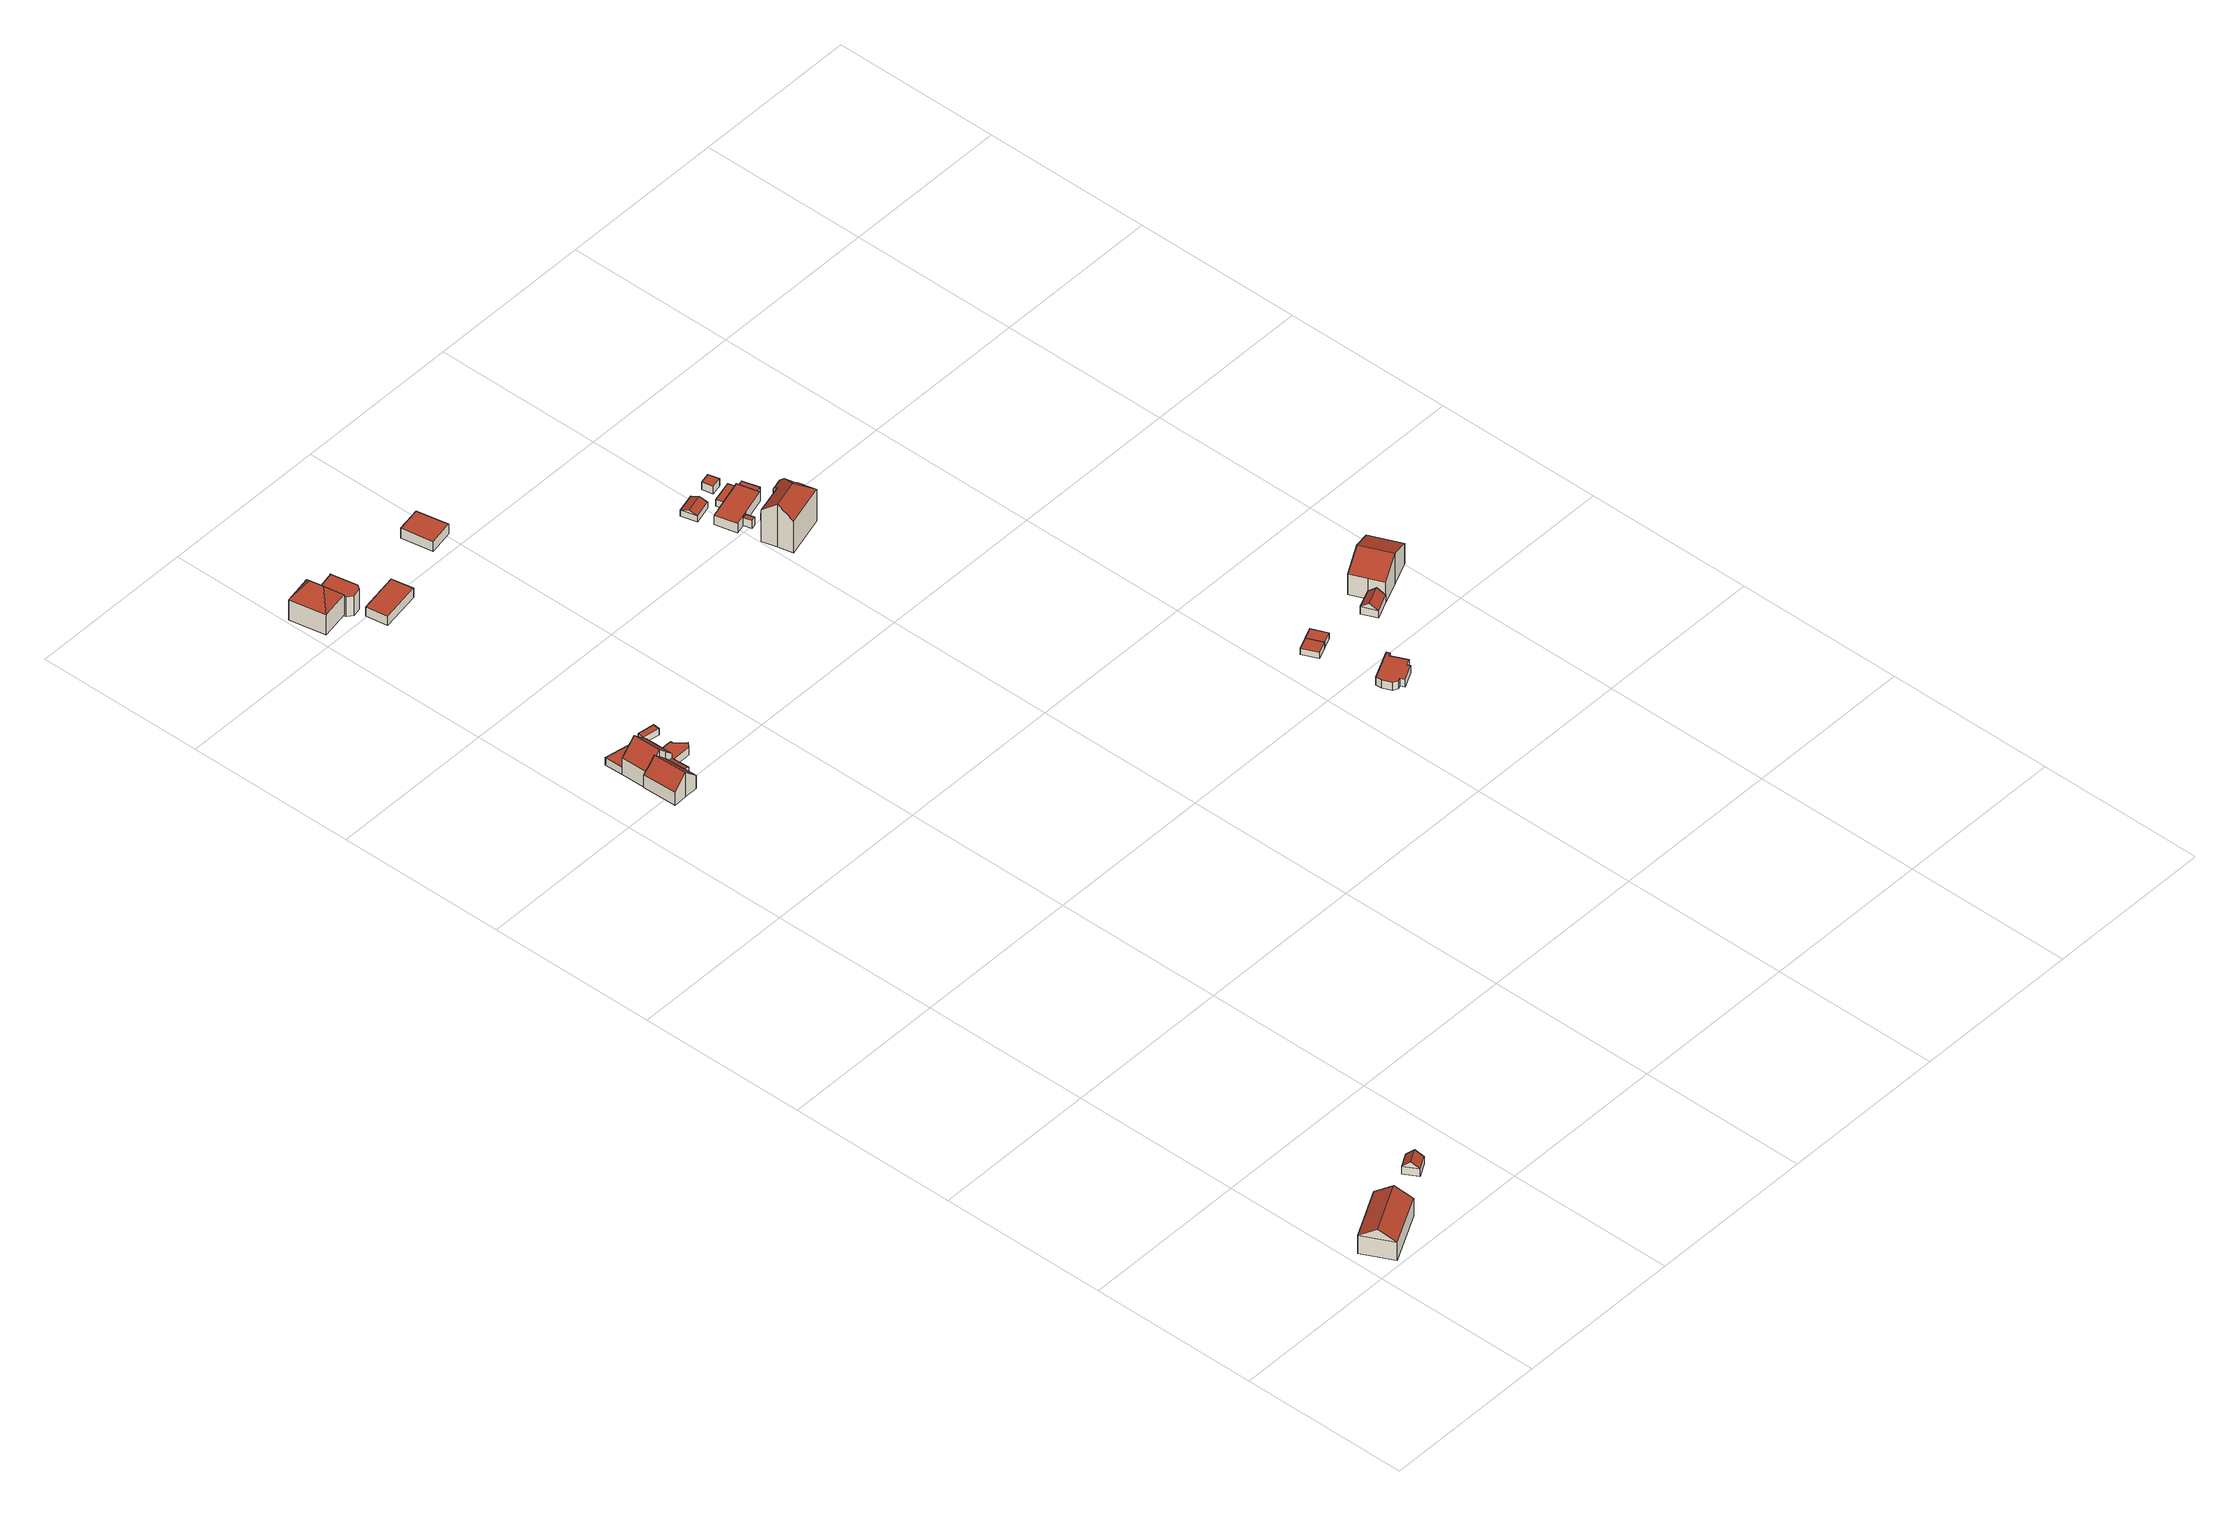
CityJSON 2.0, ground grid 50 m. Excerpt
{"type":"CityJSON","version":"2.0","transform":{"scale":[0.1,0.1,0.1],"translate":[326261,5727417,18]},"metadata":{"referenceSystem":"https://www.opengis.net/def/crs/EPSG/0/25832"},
"CityObjects":{
"building1":{"type":"Building","attributes":{"Geometrietyp2DReferenz":"3000","Gemeindeschluessel":"05170048","function":"31001_1010","roofType":"3100","measuredHeight":9.39},"address":[{"country":"Germany","locality":"Wesel","thoroughfareNumber":"4","thoroughfareName":"Marwick"}],"geometry":[{"type":"Solid","lod":"2","boundaries":[[[[0,1,2,3]],[[4,5,1,0]],[[6,7,5,4]],[[3,2,7,6]],[[0,8,4]],[[6,9,3]],[[3,9,8,0]],[[4,8,9,6]],[[1,5,7,2]]]],"semantics":{"surfaces":[{"type":"WallSurface"},{"type":"RoofSurface"},{"type":"GroundSurface"}],"values":[[0,0,0,0,0,0,1,1,2]]}}]},
"building2":{"type":"Building","attributes":{"Geometrietyp2DReferenz":"3000","Gemeindeschluessel":"05170048","function":"31001_2723","roofType":"3100","measuredHeight":4.49},"address":[{"country":"Germany","locality":"Wesel","thoroughfareNumber":"4","thoroughfareName":"Marwick"}],"geometry":[{"type":"Solid","lod":"2","boundaries":[[[[10,11,12,13]],[[14,15,11,10]],[[16,17,15,14]],[[13,12,17,16]],[[10,18,14]],[[16,19,13]],[[13,19,18,10]],[[14,18,19,16]],[[11,15,17,12]]]],"semantics":{"surfaces":[{"type":"WallSurface"},{"type":"RoofSurface"},{"type":"GroundSurface"}],"values":[[0,0,0,0,0,0,1,1,2]]}}]},
"building3":{"type":"Building","attributes":{"Geometrietyp2DReferenz":"3000","Gemeindeschluessel":"05170048","function":"31001_1010","roofType":"3100","measuredHeight":8.32},"address":[{"country":"Germany","locality":"Wesel","thoroughfareNumber":"2","thoroughfareName":"Marwick"}],"geometry":[{"type":"Solid","lod":"2","boundaries":[[[[20,21,22,23]],[[24,25,21,20]],[[26,27,25,24]],[[28,29,27,26]],[[30,31,29,28]],[[32,33,31,30]],[[34,35,33,32]],[[36,37,35,34]],[[23,22,37,36]],[[28,26,24,20,23,30]],[[36,34,32,30,23]],[[21,25,27,29,31,33,35,37,22]]]],"semantics":{"surfaces":[{"type":"WallSurface"},{"type":"RoofSurface"},{"type":"GroundSurface"}],"values":[[0,0,0,0,0,0,0,0,0,1,1,2]]}}]},
"building4":{"type":"Building","attributes":{"Geometrietyp2DReferenz":"3000","Gemeindeschluessel":"05170048","function":"31001_1010","roofType":"3100","measuredHeight":10.05},"address":[{"country":"Germany","locality":"Wesel","thoroughfareNumber":"2","thoroughfareName":"Marwick"}],"geometry":[{"type":"Solid","lod":"2","boundaries":[[[[38,39,40,41]],[[42,43,39,38]],[[44,45,43,42]],[[46,47,45,44]],[[48,49,47,46]],[[50,51,49,48]],[[52,53,51,50]],[[54,55,53,52]],[[56,57,55,54]],[[58,59,57,56]],[[41,40,59,58]],[[46,44,42,38,48]],[[41,58,56,54,52,50,48,38]],[[39,43,45,47,49,51,53,55,57,59,40]]]],"semantics":{"surfaces":[{"type":"WallSurface"},{"type":"RoofSurface"},{"type":"GroundSurface"}],"values":[[0,0,0,0,0,0,0,0,0,0,0,1,1,2]]}}]},
"building5":{"type":"Building","attributes":{"Geometrietyp2DReferenz":"3000","Gemeindeschluessel":"05170048","function":"51009_1610","roofType":"2100","measuredHeight":3.03},"geometry":[{"type":"Solid","lod":"2","boundaries":[[[[60,61,62,63]],[[64,65,61,60]],[[66,67,65,64]],[[63,62,67,66]],[[64,60,63,66]],[[61,65,67,62]]]],"semantics":{"surfaces":[{"type":"WallSurface"},{"type":"RoofSurface"},{"type":"GroundSurface"}],"values":[[0,0,0,0,1,2]]}}]},
"building6":{"type":"Building","attributes":{"Geometrietyp2DReferenz":"3000","Gemeindeschluessel":"05170048","function":"31001_2463","roofType":"1000","measuredHeight":2.48},"address":[{"country":"Germany","locality":"Wesel","thoroughfareNumber":"2","thoroughfareName":"Marwick"}],"geometry":[{"type":"Solid","lod":"2","boundaries":[[[[68,69,70,71]],[[72,51,69,68]],[[73,47,51,72]],[[71,70,47,73]],[[72,68,71,73]],[[69,51,47,70]]]],"semantics":{"surfaces":[{"type":"WallSurface"},{"type":"RoofSurface"},{"type":"GroundSurface"}],"values":[[0,0,0,0,1,2]]}}]},
"building7":{"type":"Building","attributes":{"Geometrietyp2DReferenz":"3000","Gemeindeschluessel":"05170048","function":"31001_2723","roofType":"1000","measuredHeight":2.6},"address":[{"country":"Germany","locality":"Wesel","thoroughfareNumber":"2","thoroughfareName":"Marwick"}],"geometry":[{"type":"Solid","lod":"2","boundaries":[[[[74,75,76,77]],[[78,79,75,74]],[[80,81,79,78]],[[82,55,81,80]],[[83,53,55,82]],[[77,76,53,83]],[[82,80,78,74,77,83]],[[75,79,81,55,53,76]]]],"semantics":{"surfaces":[{"type":"WallSurface"},{"type":"RoofSurface"},{"type":"GroundSurface"}],"values":[[0,0,0,0,0,0,1,2]]}}]},
"building8":{"type":"Building","attributes":{"Geometrietyp2DReferenz":"3000","Gemeindeschluessel":"05170048","function":"31001_2723","roofType":"1000","measuredHeight":2.09},"address":[{"country":"Germany","locality":"Wesel","thoroughfareNumber":"2","thoroughfareName":"Marwick"}],"geometry":[{"type":"Solid","lod":"2","boundaries":[[[[84,85,86,87]],[[88,89,85,84]],[[90,91,89,88]],[[87,86,91,90]],[[88,84,87,90]],[[85,89,91,86]]]],"semantics":{"surfaces":[{"type":"WallSurface"},{"type":"RoofSurface"},{"type":"GroundSurface"}],"values":[[0,0,0,0,1,2]]}}]},
"building9":{"type":"Building","attributes":{"Geometrietyp2DReferenz":"3000","Gemeindeschluessel":"05170048","function":"31001_1010","roofType":"3200","measuredHeight":11.42},"address":[{"country":"Germany","locality":"Wesel","thoroughfareNumber":"1","thoroughfareName":"Am Damm"}],"geometry":[{"type":"Solid","lod":"2","boundaries":[[[[92,93,94,95]],[[96,97,93,92]],[[98,99,97,96]],[[100,101,99,98]],[[102,103,101,100]],[[95,94,103,102]],[[104,92,95,105]],[[95,102,100,105]],[[105,100,98,96,104]],[[96,92,104]],[[93,97,99,101,103,94]]]],"semantics":{"surfaces":[{"type":"WallSurface"},{"type":"RoofSurface"},{"type":"GroundSurface"}],"values":[[0,0,0,0,0,0,1,1,1,1,2]]}}]},
"building10":{"type":"Building","attributes":{"Geometrietyp2DReferenz":"3000","Gemeindeschluessel":"05170048","function":"31001_1010","roofType":"1000","measuredHeight":6.68},"address":[{"country":"Germany","locality":"Wesel","thoroughfareNumber":"1","thoroughfareName":"Am Damm"}],"geometry":[{"type":"Solid","lod":"2","boundaries":[[[[106,107,108,109]],[[110,111,107,106]],[[112,113,111,110]],[[114,115,113,112]],[[116,117,115,114]],[[118,119,117,116]],[[120,121,119,118]],[[122,123,121,120]],[[124,125,123,122]],[[109,108,125,124]],[[122,120,118,116,114,112,110,106,109,124]],[[107,111,113,115,117,119,121,123,125,108]]]],"semantics":{"surfaces":[{"type":"WallSurface"},{"type":"RoofSurface"},{"type":"GroundSurface"}],"values":[[0,0,0,0,0,0,0,0,0,0,1,2]]}}]},
"building11":{"type":"Building","attributes":{"Geometrietyp2DReferenz":"3000","Gemeindeschluessel":"05170048","function":"31001_2463","roofType":"1000","measuredHeight":3.08},"address":[{"country":"Germany","locality":"Wesel","thoroughfareNumber":"1","thoroughfareName":"Am Damm"}],"geometry":[{"type":"Solid","lod":"2","boundaries":[[[[126,127,128,129]],[[130,131,127,126]],[[132,133,131,130]],[[129,128,133,132]],[[130,126,129,132]],[[127,131,133,128]]]],"semantics":{"surfaces":[{"type":"WallSurface"},{"type":"RoofSurface"},{"type":"GroundSurface"}],"values":[[0,0,0,0,1,2]]}}]},
"building12":{"type":"Building","attributes":{"Geometrietyp2DReferenz":"3000","Gemeindeschluessel":"05170048","function":"31001_2723","roofType":"1000","measuredHeight":3.31},"address":[{"country":"Germany","locality":"Wesel","thoroughfareNumber":"1","thoroughfareName":"Am Damm"}],"geometry":[{"type":"Solid","lod":"2","boundaries":[[[[134,135,136,137]],[[138,139,135,134]],[[140,141,139,138]],[[137,136,141,140]],[[138,134,137,140]],[[135,139,141,136]]]],"semantics":{"surfaces":[{"type":"WallSurface"},{"type":"RoofSurface"},{"type":"GroundSurface"}],"values":[[0,0,0,0,1,2]]}}]},
"building13":{"type":"Building","attributes":{"Geometrietyp2DReferenz":"3000","Gemeindeschluessel":"05170048","function":"31001_1313","roofType":"3100","measuredHeight":2.87},"address":[{"country":"Germany","locality":"Wesel","thoroughfareNumber":"1","thoroughfareName":"Marwick"}],"geometry":[{"type":"Solid","lod":"2","boundaries":[[[[142,143,144,145]],[[146,147,143,142]],[[148,149,147,146]],[[145,144,149,148]],[[142,150,146]],[[148,151,145]],[[145,151,150,142]],[[146,150,151,148]],[[143,147,149,144]]]],"semantics":{"surfaces":[{"type":"WallSurface"},{"type":"RoofSurface"},{"type":"GroundSurface"}],"values":[[0,0,0,0,0,0,1,1,2]]}}]},
"building14":{"type":"Building","attributes":{"Geometrietyp2DReferenz":"3000","Gemeindeschluessel":"05170048","function":"31001_1010","roofType":"1000","measuredHeight":2.75},"address":[{"country":"Germany","locality":"Wesel","thoroughfareNumber":"1","thoroughfareName":"Marwick"}],"geometry":[{"type":"Solid","lod":"2","boundaries":[[[[152,153,154,155]],[[156,157,153,152]],[[158,159,157,156]],[[155,154,159,158]],[[156,152,155,158]],[[153,157,159,154]]]],"semantics":{"surfaces":[{"type":"WallSurface"},{"type":"RoofSurface"},{"type":"GroundSurface"}],"values":[[0,0,0,0,1,2]]}}]},
"building15":{"type":"Building","attributes":{"Geometrietyp2DReferenz":"3000","Gemeindeschluessel":"05170048","function":"31001_1010","roofType":"5000","measuredHeight":14.64},"address":[{"country":"Germany","locality":"Wesel","thoroughfareNumber":"1","thoroughfareName":"Marwick"}],"geometry":[{"type":"Solid","lod":"2","boundaries":[[[[160,161,162,163]],[[164,165,161,160]],[[166,167,165,164]],[[168,169,167,166]],[[170,171,169,168]],[[172,173,171,170]],[[174,175,173,172]],[[176,177,175,174]],[[178,179,177,176]],[[180,181,179,178]],[[182,183,181,180]],[[184,185,183,182]],[[186,187,185,184]],[[188,189,187,186]],[[163,162,189,188]],[[172,170,168,190]],[[168,166,164,160,163,188,186,190]],[[186,184,182,180,178,176,174,172,190]],[[161,165,167,169,171,173,175,177,179,181,183,185,187,189,162]]]],"semantics":{"surfaces":[{"type":"WallSurface"},{"type":"RoofSurface"},{"type":"GroundSurface"}],"values":[[0,0,0,0,0,0,0,0,0,0,0,0,0,0,0,1,1,1,2]]}}]},
"building16":{"type":"Building","attributes":{"Geometrietyp2DReferenz":"3000","Gemeindeschluessel":"05170048","function":"31001_1010","roofType":"1000","measuredHeight":3.25},"address":[{"country":"Germany","locality":"Wesel","thoroughfareNumber":"1","thoroughfareName":"Marwick"}],"geometry":[{"type":"Solid","lod":"2","boundaries":[[[[191,192,193,194]],[[195,196,192,191]],[[197,198,196,195]],[[199,200,198,197]],[[201,202,200,199]],[[203,204,202,201]],[[205,206,204,203]],[[194,193,206,205]],[[203,201,199,197,195,191,194,205]],[[192,196,198,200,202,204,206,193]]]],"semantics":{"surfaces":[{"type":"WallSurface"},{"type":"RoofSurface"},{"type":"GroundSurface"}],"values":[[0,0,0,0,0,0,0,0,1,2]]}}]},
"building17":{"type":"Building","attributes":{"Geometrietyp2DReferenz":"3000","Gemeindeschluessel":"05170048","function":"31001_2723","roofType":"1000","measuredHeight":2.24},"address":[{"country":"Germany","locality":"Wesel","thoroughfareNumber":"1","thoroughfareName":"Marwick"}],"geometry":[{"type":"Solid","lod":"2","boundaries":[[[[207,208,209,210]],[[211,212,208,207]],[[213,214,212,211]],[[215,216,214,213]],[[217,218,216,215]],[[210,209,218,217]],[[215,213,211,207,210,217]],[[208,212,214,216,218,209]]]],"semantics":{"surfaces":[{"type":"WallSurface"},{"type":"RoofSurface"},{"type":"GroundSurface"}],"values":[[0,0,0,0,0,0,1,2]]}}]},
"building18":{"type":"Building","attributes":{"Geometrietyp2DReferenz":"3000","Gemeindeschluessel":"05170048","function":"51009_1610","roofType":"1000","measuredHeight":2.18},"geometry":[{"type":"Solid","lod":"2","boundaries":[[[[219,220,221,222]],[[223,224,220,219]],[[225,226,224,223]],[[222,221,226,225]],[[223,219,222,225]],[[220,224,226,221]]]],"semantics":{"surfaces":[{"type":"WallSurface"},{"type":"RoofSurface"},{"type":"GroundSurface"}],"values":[[0,0,0,0,1,2]]}}]},
"building19":{"type":"Building","attributes":{"Geometrietyp2DReferenz":"3000","Gemeindeschluessel":"05170048","function":"31001_2723","roofType":"1000","measuredHeight":2.06},"address":[{"country":"Germany","locality":"Wesel","thoroughfareNumber":"1","thoroughfareName":"Marwick"}],"geometry":[{"type":"Solid","lod":"2","boundaries":[[[[227,228,229,230]],[[210,231,228,227]],[[217,232,231,210]],[[230,229,232,217]],[[210,227,230,217]],[[228,231,232,229]]]],"semantics":{"surfaces":[{"type":"WallSurface"},{"type":"RoofSurface"},{"type":"GroundSurface"}],"values":[[0,0,0,0,1,2]]}}]},
"building20":{"type":"Building","attributes":{"Geometrietyp2DReferenz":"3000","Gemeindeschluessel":"05170048","function":"51009_1611","roofType":"1000","measuredHeight":2.54},"geometry":[{"type":"Solid","lod":"2","boundaries":[[[[233,234,235,236]],[[237,238,234,233]],[[239,240,238,237]],[[236,235,240,239]],[[237,233,236,239]],[[234,238,240,235]]]],"semantics":{"surfaces":[{"type":"WallSurface"},{"type":"RoofSurface"},{"type":"GroundSurface"}],"values":[[0,0,0,0,1,2]]}}]},
"building21":{"type":"Building","attributes":{"Geometrietyp2DReferenz":"3000","Gemeindeschluessel":"05170048","function":"31001_1010","roofType":"1000","measuredHeight":3.04},"address":[{"country":"Germany","locality":"Wesel","thoroughfareNumber":"1","thoroughfareName":"Marwick"}],"geometry":[{"type":"Solid","lod":"2","boundaries":[[[[241,242,243,244]],[[199,245,242,241]],[[197,246,245,199]],[[244,243,246,197]],[[199,241,244,197]],[[242,245,246,243]]]],"semantics":{"surfaces":[{"type":"WallSurface"},{"type":"RoofSurface"},{"type":"GroundSurface"}],"values":[[0,0,0,0,1,2]]}}]},
"building22":{"type":"Building","attributes":{"Geometrietyp2DReferenz":"3000","Gemeindeschluessel":"05170048","function":"31001_2723","roofType":"1000","measuredHeight":2.08},"address":[{"country":"Germany","locality":"Wesel","thoroughfareNumber":"24","thoroughfareName":"Auf der Laak"}],"geometry":[{"type":"Solid","lod":"2","boundaries":[[[[247,248,249,250]],[[251,252,248,247]],[[253,254,252,251]],[[250,249,254,253]],[[251,247,250,253]],[[248,252,254,249]]]],"semantics":{"surfaces":[{"type":"WallSurface"},{"type":"RoofSurface"},{"type":"GroundSurface"}],"values":[[0,0,0,0,1,2]]}}]},
"building23":{"type":"Building","attributes":{"Geometrietyp2DReferenz":"3000","Gemeindeschluessel":"05170048","function":"31001_2723","roofType":"1000","measuredHeight":2.64},"address":[{"country":"Germany","locality":"Wesel","thoroughfareNumber":"24","thoroughfareName":"Auf der Laak"}],"geometry":[{"type":"Solid","lod":"2","boundaries":[[[[255,256,257,258]],[[259,260,256,255]],[[261,262,260,259]],[[263,264,262,261]],[[265,266,264,263]],[[267,268,266,265]],[[269,270,268,267]],[[271,272,270,269]],[[273,274,272,271]],[[275,276,274,273]],[[277,278,276,275]],[[258,257,278,277]],[[275,273,271,269,267,265,263,261,259,255,258,277]],[[256,260,262,264,266,268,270,272,274,276,278,257]]]],"semantics":{"surfaces":[{"type":"WallSurface"},{"type":"RoofSurface"},{"type":"GroundSurface"}],"values":[[0,0,0,0,0,0,0,0,0,0,0,0,1,2]]}}]},
"building24":{"type":"Building","attributes":{"Geometrietyp2DReferenz":"3000","Gemeindeschluessel":"05170048","function":"31001_2723","roofType":"1000","measuredHeight":2.09},"address":[{"country":"Germany","locality":"Wesel","thoroughfareNumber":"24","thoroughfareName":"Auf der Laak"}],"geometry":[{"type":"Solid","lod":"2","boundaries":[[[[279,280,281,282]],[[247,248,280,279]],[[250,249,248,247]],[[282,281,249,250]],[[247,279,282,250]],[[280,248,249,281]]]],"semantics":{"surfaces":[{"type":"WallSurface"},{"type":"RoofSurface"},{"type":"GroundSurface"}],"values":[[0,0,0,0,1,2]]}}]},
"building25":{"type":"Building","attributes":{"Geometrietyp2DReferenz":"3000","Gemeindeschluessel":"05170048","function":"31001_2723","roofType":"3100","measuredHeight":4.39},"address":[{"country":"Germany","locality":"Wesel","thoroughfareNumber":"24","thoroughfareName":"Auf der Laak"}],"geometry":[{"type":"Solid","lod":"2","boundaries":[[[[283,284,285,286]],[[287,288,284,283]],[[289,290,288,287]],[[286,285,290,289]],[[283,291,287]],[[289,292,286]],[[286,292,291,283]],[[287,291,292,289]],[[284,288,290,285]]]],"semantics":{"surfaces":[{"type":"WallSurface"},{"type":"RoofSurface"},{"type":"GroundSurface"}],"values":[[0,0,0,0,0,0,1,1,2]]}}]},
"building26":{"type":"Building","attributes":{"Geometrietyp2DReferenz":"3000","Gemeindeschluessel":"05170048","function":"31001_1010","roofType":"3100","measuredHeight":10.12},"address":[{"country":"Germany","locality":"Wesel","thoroughfareNumber":"24","thoroughfareName":"Auf der Laak"}],"geometry":[{"type":"Solid","lod":"2","boundaries":[[[[293,294,295,296]],[[297,298,294,293]],[[299,300,298,297]],[[301,302,300,299]],[[303,304,302,301]],[[305,306,304,303]],[[296,295,306,305]],[[293,296,305,303,297]],[[301,299,297,303]],[[294,298,300,302,304,306,295]]]],"semantics":{"surfaces":[{"type":"WallSurface"},{"type":"RoofSurface"},{"type":"GroundSurface"}],"values":[[0,0,0,0,0,0,0,1,1,2]]}}]}
},
"vertices":[
[67,6,80],[67,6,19],[215,82,19],[215,82,80],[20,97,80],[20,97,19],[167,173,80],[167,173,19],[43,51,113],[191,127,113],
[338,169,40],[338,169,15],[379,192,15],[379,192,40],[314,210,40],[314,210,15],[355,233,40],[355,233,15],[326,190,60],[367,213,60],
[123,2455,67],[123,2455,24],[163,2456,24],[163,2456,107],[120,2557,67],[120,2557,24],[134,2557,81],[134,2557,24],[134,2556,81],[134,2556,24],[160,2557,107],[160,2557,24],[201,2557,67],[201,2557,24],[202,2556,66],[202,2556,24],[204,2457,67],[204,2457,24],
[180,2557,110],[180,2557,9],[201,2557,9],[201,2557,90],[134,2556,66],[134,2556,9],[134,2557,66],[134,2557,9],[132,2639,66],[132,2639,9],[178,2640,110],[178,2640,9],[224,2641,66],[224,2641,9],[225,2610,66],[225,2610,9],[226,2560,66],[226,2560,9],[226,2557,66],[226,2557,9],[202,2556,89],[202,2556,9],
[203,2502,57],[203,2502,27],[228,2503,27],[228,2503,51],[202,2556,57],[202,2556,27],[226,2557,51],[226,2557,27],
[224,2677,34],[224,2677,9],[131,2694,9],[131,2694,34],[224,2641,34],[132,2639,34],
[282,2602,35],[282,2602,9],[282,2610,9],[282,2610,35],[308,2574,35],[308,2574,9],[296,2562,35],[296,2562,9],[226,2560,35],[225,2610,35],
[303,2667,29],[303,2667,8],[305,2687,8],[305,2687,29],[253,2675,29],[253,2675,8],[256,2695,29],[256,2695,8],
[0,3630,87],[0,3630,19],[20,3523,19],[20,3523,87],[86,3646,87],[86,3646,19],[93,3606,87],[93,3606,19],[105,3539,87],[105,3539,19],[104,3538,87],[104,3538,19],[49,3603,133],[56,3565,133],
[141,3617,84],[141,3617,17],[142,3616,17],[142,3616,84],[142,3617,84],[142,3617,17],[157,3540,84],[157,3540,17],[147,3525,84],[147,3525,17],[121,3520,84],[121,3520,17],[105,3532,84],[105,3532,17],[104,3538,84],[104,3538,17],[105,3539,84],[105,3539,17],[93,3606,84],[93,3606,17],
[263,3522,42],[263,3522,11],[143,3501,11],[143,3501,42],[274,3457,42],[274,3457,11],[153,3437,42],[153,3437,11],
[510,3548,40],[510,3548,7],[492,3641,7],[492,3641,40],[436,3534,40],[436,3534,7],[420,3628,40],[420,3628,7],
[954,3112,26],[954,3112,6],[1009,3127,6],[1009,3127,26],[942,3159,26],[942,3159,6],[997,3173,26],[997,3173,6],[948,3135,35],[1003,3150,35],
[1039,2998,33],[1039,2998,6],[1032,3022,6],[1032,3022,33],[1025,2994,33],[1025,2994,6],[1018,3018,33],[1018,3018,6],
[1156,2935,99],[1156,2935,6],[1151,2956,6],[1151,2956,99],[1141,2932,113],[1141,2932,6],[1147,2911,113],[1147,2911,6],[1152,2891,113],[1152,2891,6],[1027,2857,113],[1027,2857,6],[1016,2901,152],[1016,2901,6],[1004,2946,113],[1004,2946,6],[1072,2964,113],[1072,2964,6],[1093,2970,113],[1093,2970,6],[1090,2981,103],[1090,2981,6],[1092,2981,103],[1092,2981,6],[1126,2991,103],[1126,2991,6],[1129,2979,113],[1129,2979,6],[1136,2953,113],[1136,2953,6],[1097,2923,152],
[972,3074,39],[972,3074,7],[988,3010,7],[988,3010,39],[1096,3109,39],[1096,3109,7],[1098,3102,39],[1098,3102,7],[1111,3052,39],[1111,3052,7],[1113,3045,39],[1113,3045,7],[1032,3022,39],[1032,3022,7],[1018,3018,39],[1018,3018,7],
[1090,2981,29],[1090,2981,7],[1092,2981,7],[1092,2981,29],[1093,2970,29],[1093,2970,7],[1072,2964,29],[1072,2964,7],[1062,2998,29],[1062,2998,7],[1085,3005,29],[1085,3005,7],
[1096,3109,29],[1096,3109,8],[1090,3133,8],[1090,3133,29],[1033,3091,29],[1033,3091,8],[1026,3116,29],[1026,3116,8],
[1126,2991,29],[1126,2991,9],[1120,3016,9],[1120,3016,29],[1092,2981,9],[1085,3005,9],
[1087,3157,33],[1087,3157,7],[1079,3189,7],[1079,3189,33],[1055,3149,33],[1055,3149,7],[1048,3182,33],[1048,3182,7],
[1125,3056,39],[1125,3056,8],[1112,3106,8],[1112,3106,39],[1111,3052,8],[1098,3102,8],
[1637,1632,30],[1637,1632,9],[1617,1678,9],[1617,1678,30],[1600,1616,30],[1600,1616,9],[1580,1662,30],[1580,1662,9],
[1712,1479,34],[1712,1479,8],[1708,1489,8],[1708,1489,34],[1703,1475,34],[1703,1475,8],[1725,1428,34],[1725,1428,8],[1708,1420,34],[1708,1420,8],[1712,1411,34],[1712,1411,8],[1664,1388,34],[1664,1388,8],[1658,1400,34],[1658,1400,8],[1649,1396,34],[1649,1396,8],[1635,1403,34],[1635,1403,8],[1623,1430,34],[1623,1430,8],[1622,1448,34],[1622,1448,8],
[1670,1646,30],[1670,1646,9],[1650,1692,9],[1650,1692,30],
[1844,1671,35],[1844,1671,10],[1789,1647,10],[1789,1647,35],[1863,1627,35],[1863,1627,10],[1808,1603,35],[1808,1603,10],[1854,1649,54],[1798,1625,54],
[1823,1719,78],[1823,1719,9],[1844,1671,9],[1844,1671,78],[1892,1749,110],[1892,1749,9],[1962,1779,78],[1962,1779,9],[2001,1687,78],[2001,1687,9],[1932,1657,110],[1932,1657,9],[1863,1627,78],[1863,1627,9]
]}
